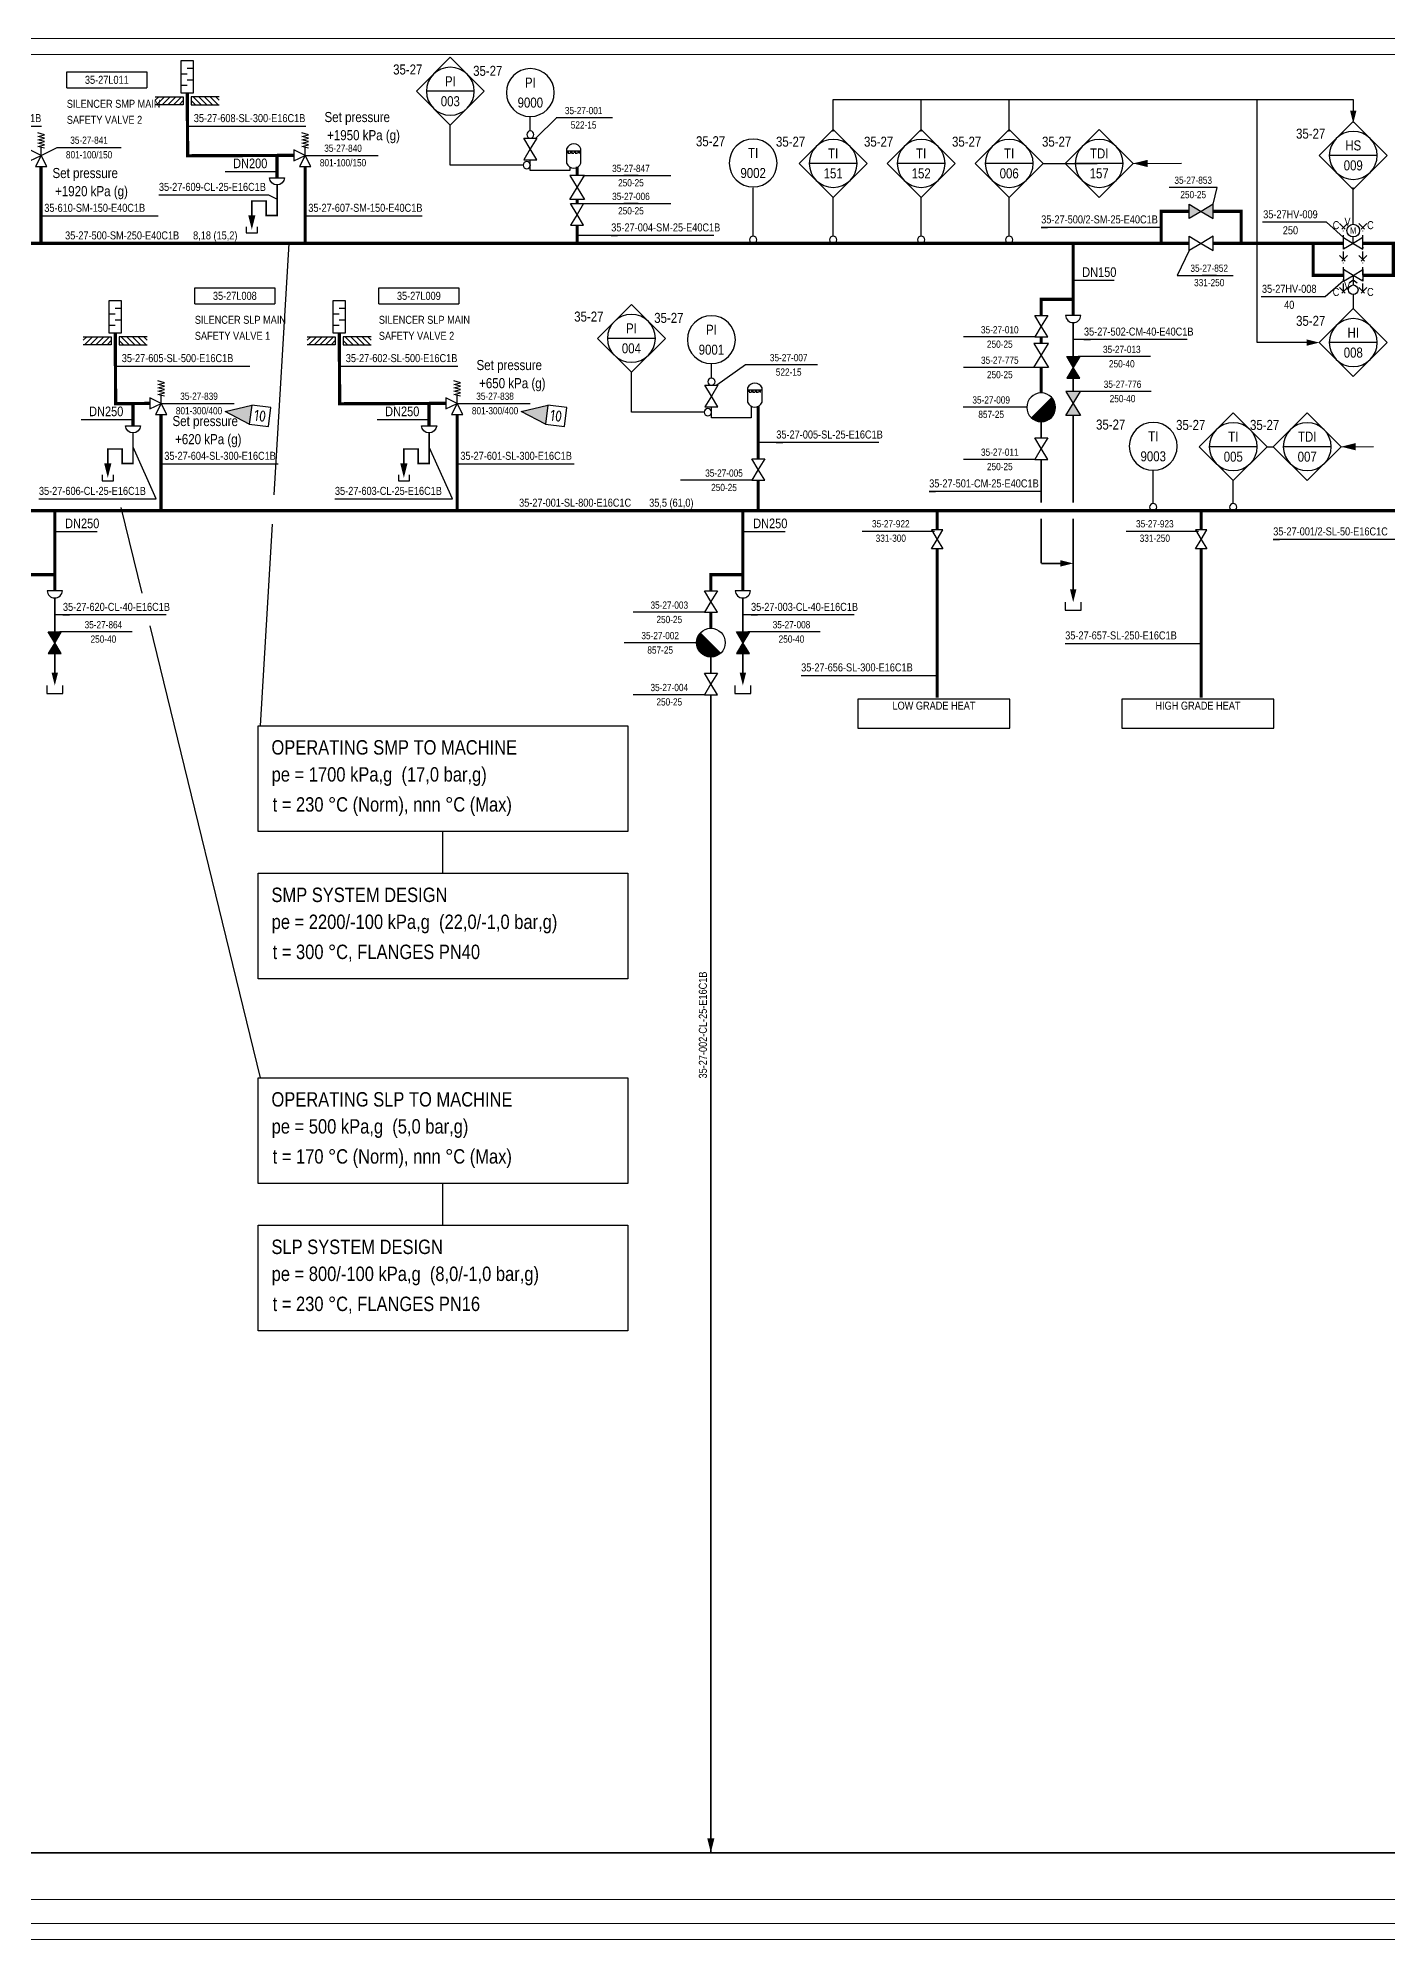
# Model space of a CAD drawing. Header units: millimetres. Extents: x -415 to 12957, y -5 to 599.
# Drawn here: x -126 to 296, y 0 to 594 of the extents above; entities that cross this region are included whole.
import ezdxf
from ezdxf.enums import TextEntityAlignment as Align

# ---------------------------------------------------------------- set-up
doc = ezdxf.new("R2010")
doc.units = ezdxf.units.MM
doc.header["$LTSCALE"] = 10
doc.header["$MEASUREMENT"] = 0
doc.linetypes.add('DASHDOT2', pattern=[0.5, 0.25, -0.125, 0, -0.125])
doc.linetypes.add('DASHEDX2', pattern=[1.5, 1, -0.5])
doc.layers.get('0').update_dxf_attribs({"linetype": 'CONTINUOUS'})
for name, color, linetype in [('KASIVENTTIILIT', 7, 'CONTINUOUS'), ('P-A-SHEET', 3, 'CONTINUOUS'), ('P-COND', 4, 'CONTINUOUS'), ('P-CVPOS', 7, 'CONTINUOUS'), ('P-DELIVERY_LIMIT', 1, 'DASHDOT2'), ('P-EQUIPMENT_POS', 7, 'CONTINUOUS'), ('P-EQUIPMENTS', 7, 'CONTINUOUS'), ('P-INSTRPOS_TEXTS', 7, 'CONTINUOUS'), ('P-INSTRU', 7, 'CONTINUOUS'), ('P-LINEPOS', 7, 'CONTINUOUS'), ('P-LOW_P_STEAM', 6, 'CONTINUOUS'), ('P-OTHER', 7, 'CONTINUOUS'), ('P-REVISIONS', 1, 'CONTINUOUS'), ('P-STEAM1', 6, 'CONTINUOUS'), ('P-SYMB', 7, 'CONTINUOUS'), ('P-TEXT', 7, 'CONTINUOUS'), ('P-VALVEPOS', 7, 'CONTINUOUS'), ('P-VENTS', 7, 'CONTINUOUS'), ('P-WATER', 3, 'CONTINUOUS'), ('VEDENEROTTIMET', 7, 'CONTINUOUS')]:
    doc.layers.add(name, color=color, linetype=linetype)
doc.styles.add('ARIAL', font='ARIALN.TTF')
doc.styles.add('ARIALN', font='ARIALN.TTF')
doc.styles.add('CTS_REV', font='isocp.shx')
doc.styles.add('MODESTD', font='ARIALN.TTF')
doc.styles.add('MODESTD085', font='ARIALN.TTF', dxfattribs={"width": 0.85})
doc.styles.add('ROMANS', font='ARIALN.TTF')
doc.styles.get("Standard").update_dxf_attribs({"font": 'ARIALN.TTF'})

# ---------------------------------------------------------------- blocks, each defined once
blk = doc.blocks.new('ARROW')
blk.add_solid([(-2.5, -1.25), (-2.5, 1.25), (2.5, 0)])
at = {"linetype": 'Continuous', "flags": 1}
blk.add_attdef('SYM_WIDTH', (0, 0), '', height=3, dxfattribs=at)
blk = doc.blocks.new('LPoist')
at = {"const_width": 3.75}
blk.add_lwpolyline([(1.33, 2.42, -1), (-1.33, 5.08, -5.843182)], format="xyb", dxfattribs=at)
blk.add_circle((0, 3.75), 3.75)
blk = doc.blocks.new('PPI_0103B')
at = {"color": 0, "linetype": 'ByBlock'}
blk.add_circle((0, 0), 1.25, dxfattribs=at)
blk = doc.blocks.new('PPI_1100A')
at = {"color": 0, "linetype": 'ByBlock'}
blk.add_line((0, 0), (2, 0), dxfattribs=at)
blk = doc.blocks.new('PPI_0900A')
at = {"color": 0, "linetype": 'ByBlock'}
blk.add_line((-2.5, 0), (2.5, 0), dxfattribs=at)
blk = doc.blocks.new('PPI_1207A')
at = {"color": 0, "linetype": 'ByBlock'}
for p, q in [((-8.5, 0), (0, 8.5)), ((0, 8.5), (8.5, 0)), ((0, -8.5), (-8.5, 0)), ((-6, 0), (6, 0)), ((8.5, 0), (0, -8.5))]:
    blk.add_line(p, q, dxfattribs=at)
blk.add_circle((0, 0), 6, dxfattribs=at)
blk = doc.blocks.new('PPI_1200A')
at = {"color": 0, "linetype": 'ByBlock'}
blk.add_circle((0, 0), 6, dxfattribs=at)
blk = doc.blocks.new('P7A1100')
at = {"color": 0, "linetype": 'ByBlock'}
for points in [[(-3, -1.8), (-3, 1.8), (0, 0)], [(3, -1.8), (3, 1.8), (0, 0)]]:
    blk.add_lwpolyline(points, close=True, dxfattribs=at)
blk = doc.blocks.new('P7A0127')
at = {"color": 0, "linetype": 'ByBlock'}
for p, q in [((-7.5, 20), (-7.5, 17.5)), ((7.5, 17.5), (7.5, 20)), ((7.5, 17.5), (-7.5, 17.5)), ((-7.5, 17.5), (-7.5, 5)), ((7.5, 5), (7.5, 17.5))]:
    blk.add_line(p, q, dxfattribs=at)
at = {"color": 0, "linetype": 'DASHEDX2', "ltscale": 0.25}
for points in [[(-7.5, 16.5), (7.5, 16.5)], [(-6, 15.5), (6, 15.5)]]:
    blk.add_lwpolyline(points, dxfattribs=at)
at = {"color": 0, "linetype": 'ByBlock'}
for centre, start, end in [((0, 16.9), 22.4569, 157.5431), ((0, 8.1), 202.4569, 337.5431)]:
    blk.add_arc(centre, 8.12, start, end, dxfattribs=at)
blk = doc.blocks.new('PRO66DD')
h = blk.add_hatch(color=0)
h.paths.add_polyline_path([(-3, 1.8), (-3, -1.8), (0, 0)])
h.paths.add_polyline_path([(3, -1.8), (3, 1.8), (0, 0)])
at = {"layer": 'P-VENTS', "color": 0, "linetype": 'Continuous'}
for points in [[(-3, -1.8), (-3, 1.8), (0, 0)], [(3, -1.8), (3, 1.8), (0, 0)]]:
    blk.add_lwpolyline(points, close=True, dxfattribs=at)
blk = doc.blocks.new('P7A1305')
at = {"color": 0, "linetype": 'ByBlock'}
blk.add_solid([(-4, -1), (-4, 1), (0, 0)], dxfattribs=at)
blk = doc.blocks.new('PPI_1000A')
at = {"color": 0, "linetype": 'ByBlock'}
blk.add_line((-1, 0), (1, 0), dxfattribs=at)
blk = doc.blocks.new('CVO65DF')
at = {"color": 0, "linetype": 'Continuous'}
blk.add_lwpolyline([(-2, 4, -1), (2, 4, -1), (-2, 4)], format="xyb", close=True, dxfattribs=at)
blk.add_lwpolyline([(0, 0), (0, 2)], dxfattribs=at)
at = {"layer": 'P-VENTS', "color": 0, "linetype": 'Continuous'}
for points in [[(-3, -1.8), (-3, 1.8), (0, 0)], [(3, -1.8), (3, 1.8), (0, 0)]]:
    blk.add_lwpolyline(points, close=True, dxfattribs=at)
at = {"color": 0, "linetype": 'Continuous', "style": 'ROMANS'}
blk.add_text('M', height=2, dxfattribs=at).set_placement((0, 4), align=Align.MIDDLE)
blk = doc.blocks.new('p7a1370')
at = {"color": 0, "linetype": 'ByBlock'}
for p, q in [((1.25, 1.25), (-1.25, -1.25)), ((-1.25, 1.25), (1.25, -1.25))]:
    blk.add_line(p, q, dxfattribs=at)
blk = doc.blocks.new('A$A7F2D')
at = {"layer": 'P-DELIVERY_LIMIT'}
blk.add_lwpolyline([(1.25, 1.25), (1.25, 11.25)], dxfattribs=at)
for p in [(1.25, 11.25), (1.25, 1.25)]:
    blk.add_blockref('p7a1370', p, dxfattribs=at)
blk = doc.blocks.new('PRE76F7')
h = blk.add_hatch(color=0)
h.dxf.hatch_style = 1
h.paths.add_polyline_path([(-3, -1.8), (-3, 1.8), (0, 0)])
h.paths.add_polyline_path([(3, -1.8), (3, 1.8), (0, 0)])
at = {"layer": 'P-VENTS', "color": 0, "linetype": 'Continuous'}
for points in [[(-3, -1.8), (-3, 1.8), (0, 0)], [(3, -1.8), (3, 1.8), (0, 0)]]:
    blk.add_lwpolyline(points, close=True, dxfattribs=at)
blk = doc.blocks.new('CVE6305')
at = {"color": 0, "linetype": 'Continuous'}
blk.add_lwpolyline([(-1.5, 4.5, -1), (1.5, 4.5, -1), (-1.5, 4.5)], format="xyb", close=True, dxfattribs=at)
for points in [[(-1.27, 2.39), (0, 1.5), (1.27, 2.39)], [(0, 0), (0, 3)]]:
    blk.add_lwpolyline(points, dxfattribs=at)
at = {"layer": 'P-VENTS', "color": 0, "linetype": 'Continuous'}
for points in [[(-3, -1.8), (-3, 1.8), (0, 0)], [(3, -1.8), (3, 1.8), (0, 0)]]:
    blk.add_lwpolyline(points, close=True, dxfattribs=at)
blk = doc.blocks.new('PI321O01')
for p, q in [((-0.15, 0.925), (0.15, 1)), ((0.15, 0.85), (-0.15, 0.925)), ((-0.15, 0.775), (0.15, 0.85)), ((-0.25, -0.5), (0, 0)), ((0.15, 0.7), (-0.15, 0.775)), ((-0.15, 0.625), (0.15, 0.7)), ((0.15, 0.55), (-0.15, 0.625)), ((-0.15, 0.475), (0.15, 0.55)), ((0.15, 0.4), (-0.15, 0.475)), ((-0.15, 0.325), (0.15, 0.4)), ((0, 0), (0, 0.362)), ((0, 0), (0.5, 0.25)), ((0.5, -0.25), (0, 0)), ((0, 0), (0.25, -0.5)), ((0.5, 0.25), (0.5, -0.25)), ((0.25, -0.5), (-0.25, -0.5))]:
    blk.add_line(p, q)
blk = doc.blocks.new('P7A1397')
at = {"color": 0, "linetype": 'ByBlock'}
for p, q in [((-2.7, 0), (-2.7, 2)), ((-0.9, 0), (-0.9, -2)), ((0.9, 0), (0.9, 2)), ((2.7, 0), (2.7, -2))]:
    blk.add_line(p, q, dxfattribs=at)
blk.add_lwpolyline([(5, -2), (5, 2), (-5, 2), (-5, -2)], close=True, dxfattribs=at)
blk = doc.blocks.new('P7A1393')
at = {"color": 0, "linetype": 'ByBlock'}
for p, q in [((-20, 2.5), (-2.5, 2.5)), ((-20, 0.3), (-17.8, 2.5)), ((-19.3, -2.5), (-14.3, 2.5)), ((-15.7, -2.5), (-10.7, 2.5)), ((-12.2, -2.5), (-7.2, 2.5)), ((-8.7, -2.5), (-3.7, 2.5)), ((-5.1, -2.5), (-2.5, 0.1)), ((-2.5, 2.5), (-2.5, -2.5)), ((20, 2.5), (2.5, 2.5)), ((2.5, 2.5), (2.5, -2.5)), ((5.1, -2.5), (2.5, 0.1)), ((8.7, -2.5), (3.7, 2.5)), ((12.2, -2.5), (7.2, 2.5)), ((15.7, -2.5), (10.7, 2.5)), ((19.3, -2.5), (14.3, 2.5)), ((20, 0.3), (17.8, 2.5)), ((-2.5, -2.5), (-20, -2.5)), ((2.5, -2.5), (20, -2.5))]:
    blk.add_line(p, q, dxfattribs=at)
blk = doc.blocks.new('PPI_1302A-25_0')
at = {"color": 0, "linetype": 'ByBlock'}
for p, q in [((0, -5), (0, 0)), ((0, 0), (25, 0)), ((25, 0), (25, -5)), ((0, -5), (25, -5))]:
    blk.add_line(p, q, dxfattribs=at)
blk = doc.blocks.new('PREB00E')
h = blk.add_hatch(color=0)
h.paths.add_polyline_path([(-3, 1.8), (-3, -1.8), (0, 0)])
h.paths.add_polyline_path([(3, -1.8), (3, 1.8), (0, 0)])
at = {"layer": 'P-VENTS', "color": 0, "linetype": 'Continuous'}
for points in [[(-3, -1.8), (-3, 1.8), (0, 0)], [(3, -1.8), (3, 1.8), (0, 0)]]:
    blk.add_lwpolyline(points, close=True, dxfattribs=at)
blk = doc.blocks.new('PPI_2100A')
at = {"color": 0, "linetype": 'ByBlock'}
blk.add_line((0, 0), (2, 0), dxfattribs=at)
blk = doc.blocks.new('P7A1369')
at = {"color": 0, "linetype": 'ByBlock'}
blk.add_lwpolyline([(8, -3), (0, 0), (8, 3)], dxfattribs=at)
blk.add_lwpolyline([(14, -3), (14, 3), (8, 3), (8, -3)], close=True, dxfattribs=at)
blk.add_solid([(8, 3), (8, -3), (0, 0)], dxfattribs=at)
at = {"color": 7, "linetype": 'Continuous', "style": 'CTS_REV'}
blk.add_attdef('A', text='', height=3.5, dxfattribs=at).set_placement((11, 0), align=Align.MIDDLE)

msp = doc.modelspace()

# ---------------------------------------------------------------- linework, layer by layer
at = {"layer": 'P-A-SHEET', "color": 7, "const_width": 0.35}
for points in [[(-410, 0), (12952.06, 0), (12952.06, 594), (-410, 594)], [(-405, 5), (12947.06, 5), (12947.06, 589), (-405, 589)]]:
    msp.add_lwpolyline(points, close=True, dxfattribs=at)
at = {"layer": 'P-COND', "linetype": 'Continuous'}
for points in [[(-51.27, 548.25, 0.5, 0.5, 0), (-51.27, 538.75, 0.5, 0.5, 0), (-54.65, 538.75, 0.5, 0.5, 0), (-54.65, 543.25, 0.5, 0.5, 0), (-59.15, 543.25, 0.5, 0.5, 0), (-59.15, 536.5, 0, 0, 0)], [(-96.27, 470.75, 0.5, 0.5, 0), (-96.27, 461.25, 0.5, 0.5, 0), (-99.65, 461.25, 0.5, 0.5, 0), (-99.65, 465.75, 0.5, 0.5, 0), (-104.15, 465.75, 0.5, 0.5, 0), (-104.15, 459, 0, 0, 0)], [(-3.77, 470.75, 0.5, 0.5, 0), (-3.77, 461.25, 0.5, 0.5, 0), (-7.15, 461.25, 0.5, 0.5, 0), (-7.15, 465.75, 0.5, 0.5, 0), (-11.65, 465.75, 0.5, 0.5, 0), (-11.65, 459, 0, 0, 0)]]:
    msp.add_lwpolyline(points, format="xyseb", dxfattribs=at)
at = {"layer": 'P-COND', "linetype": 'Continuous', "const_width": 0.5}
for points in [[(197.5, 505.26), (197.5, 494.63)], [(187.5, 469.26), (187.5, 474.26)], [(187.51, 462.51), (187.51, 448.97)], [(187.51, 443.97), (187.51, 430)], [(187.5, 430), (193.5, 430)], [(-120.72, 419.22), (-120.72, 408.6)], [(94.28, 419.22), (94.28, 408.6)], [(84.28, 400.72), (84.28, 395.72)], [(84.28, 388.97), (84.28, 27.09)]]:
    msp.add_lwpolyline(points, dxfattribs=at)
at = {"layer": 'P-COND', "const_width": 0.5}
for points in [[(197.5, 487.88), (197.5, 483.75)], [(197.5, 476.25), (197.5, 448.97)], [(197.5, 443.97), (197.5, 420.38)], [(-120.72, 401.85), (-120.72, 394.35)], [(94.28, 401.85), (94.28, 394.35)], [(-130.72, 27.08), (2740, 27.14), (2755, 27.14), (5492.84, 27.23), (5492.84, 295), (6065.89, 295), (6065.89, 213.23)]]:
    msp.add_lwpolyline(points, dxfattribs=at)
at = {"layer": 'P-CVPOS'}
msp.add_lwpolyline([(282, 531.8), (276.63, 536.6), (256.63, 536.6)], dxfattribs=at)
at = {"layer": 'P-INSTRU'}
for points in [[(122.5, 565), (122.5, 575)], [(122.5, 575), (285, 575), (285, 571)], [(150, 565), (150, 575)], [(177.5, 565), (177.5, 575)], [(270.91, 499), (255, 499), (255, 575)], [(2.87, 554.44), (2.87, 566.94)], [(188.11, 555), (205.01, 555)], [(97.5, 532.5), (97.5, 547.39)], [(285, 536), (285, 547.5)], [(122.5, 532.5), (122.5, 544.39)], [(150, 532.5), (150, 544.39)], [(177.5, 532.5), (177.5, 544.39)], [(258.12, 466.47), (260.01, 466.47)]]:
    msp.add_lwpolyline(points, dxfattribs=at)
at = {"layer": 'P-INSTRU', "linetype": 'Continuous'}
for points in [[(27.87, 565.13), (27.87, 569.63)], [(25.62, 554.44), (2.87, 554.44)], [(27.87, 552.76), (27.87, 556.13)], [(40.25, 552.76), (27.87, 552.76)], [(40.25, 553.93), (40.25, 552.76)], [(216.23, 555), (231.34, 555.06)], [(285.01, 514.02), (285.01, 509.61)], [(59.45, 477.23), (59.45, 489.72)], [(84.45, 487.91), (84.45, 492.41)], [(82.2, 477.23), (59.45, 477.23)], [(84.45, 475.54), (84.45, 478.91)], [(96.83, 475.54), (84.45, 475.54)], [(96.83, 479.22), (96.83, 475.54)], [(281.23, 466.47), (291.34, 466.53)], [(222.51, 448.72), (222.51, 459.09)], [(247.51, 448.72), (247.51, 455.86)]]:
    msp.add_lwpolyline(points, dxfattribs=at)
at = {"layer": 'P-LINEPOS'}
for points in [[(-88.18, 545.16), (-53.99, 545.16), (-51.27, 543.79)], [(225, 535), (187.5, 535)], [(233.09, 499.94), (197.5, 499.94)], [(-125.68, 450.16), (-88.99, 450.16), (-96.27, 466.29)], [(-33.18, 450.16), (3.51, 450.16), (-3.77, 466.29)], [(312.5, 452.5), (305, 437.5), (260, 437.5)]]:
    msp.add_lwpolyline(points, dxfattribs=at)
at = {"layer": 'P-LOW_P_STEAM', "const_width": 1}
for points in [[(155, 446.47), (155, 440.5)], [(237.5, 446.47), (237.5, 440.5)], [(155, 434.5), (155, 388)], [(237.5, 434.5), (237.5, 388)]]:
    msp.add_lwpolyline(points, dxfattribs=at)
at = {"layer": 'P-OTHER'}
for points in [[(-161.79, 566.66), (-124.82, 566.66)], [(-79.29, 566.66), (-42.32, 566.66)], [(-42.5, 557.5), (-19.72, 557.5)], [(-67.5, 552.5), (-51.27, 552.5)], [(-125, 538.62), (-88.41, 538.62)], [(-60.87, 535.2), (-60.87, 533.3), (-57.42, 533.3), (-57.42, 535.2)], [(-42.5, 538.62), (-5.91, 538.62)], [(85.22, 532.5), (42.5, 532.5)], [(197.81, 518.53), (210.31, 518.53)], [(282, 518.31), (276.25, 513.31), (256.25, 513.31)], [(-101.79, 491.66), (-59.82, 491.66)], [(-31.79, 491.66), (5.18, 491.66)], [(-87.5, 480), (-64.72, 480)], [(5, 480), (27.78, 480)], [(-112.5, 475), (-96.27, 475)], [(-20, 475), (-3.77, 475)], [(136.8, 467.78), (99.08, 467.78)], [(-105.87, 457.7), (-105.87, 455.8), (-102.42, 455.8), (-102.42, 457.7)], [(-87.5, 461.12), (-50.91, 461.12)], [(-13.37, 457.7), (-13.37, 455.8), (-9.92, 455.8), (-9.92, 457.7)], [(5, 461.12), (41.59, 461.12)], [(187.5, 452.5), (152.5, 452.5)], [(-120.72, 440), (-107.5, 440)], [(94.28, 440), (107.5, 440)], [(-85.94, 413.91), (-120.72, 413.91)], [(129.06, 413.91), (94.28, 413.91)], [(195.22, 404.94), (237.5, 404.94)], [(112.72, 394.94), (155, 394.94)]]:
    msp.add_lwpolyline(points, dxfattribs=at)
at = {"layer": 'P-OTHER', "linetype": 'Continuous'}
for points in [[(-52.15, 451.4), (-47.5, 530)], [(-93.45, 420.72), (-100, 447.5)], [(-56.42, 379.26), (-52.69, 442.3)], [(-56.42, 269.26), (-90.94, 410.45)], [(0.57, 333.18), (0.57, 346.27)], [(0.57, 223.18), (0.57, 236.27)]]:
    msp.add_lwpolyline(points, dxfattribs=at)
at = {"layer": 'P-OTHER'}
for points in [[(177.74, 387.56), (130.24, 387.56), (130.24, 378.56), (177.74, 378.56)], [(260.24, 387.56), (212.74, 387.56), (212.74, 378.56), (260.24, 378.56)]]:
    msp.add_lwpolyline(points, close=True, dxfattribs=at)
at = {"layer": 'P-OTHER', "linetype": 'Continuous'}
for points in [[(58.33, 346.27), (-57.19, 346.27), (-57.19, 379.26), (58.33, 379.26)], [(-57.19, 333.18), (58.33, 333.18), (58.33, 300.2), (-57.19, 300.2)], [(58.33, 236.27), (-57.19, 236.27), (-57.19, 269.26), (58.33, 269.26)], [(-57.19, 223.18), (58.33, 223.18), (58.33, 190.2), (-57.19, 190.2)]]:
    msp.add_lwpolyline(points, close=True, dxfattribs=at)
at = {"layer": 'P-STEAM1', "linetype": 'Continuous'}
for points in [[(-46, 557.51, 1, 1, 0), (-79.2, 557.38, 1, 1, 0), (-79.33, 577.09, 0, 0, 0)], [(187.5, 507.51, 1, 1, 0), (187.5, 512.51, 1, 1, 0), (197.5, 512.51, 0, 0, 0)], [(-91, 480.01, 1, 1, 0), (-101.7, 479.88, 1, 1, 0), (-101.83, 502.09, 0, 0, 0)], [(1.5, 480.01, 1, 1, 0), (-31.7, 479.88, 1, 1, 0), (-31.83, 502.09, 0, 0, 0)], [(-130.72, 421.47, 1, 1, 0), (-130.72, 426.47, 1, 1, 0), (-120.72, 426.47, 0, 0, 0)], [(84.28, 421.47, 1, 1, 0), (84.28, 426.47, 1, 1, 0), (94.28, 426.47, 0, 0, 0)]]:
    msp.add_lwpolyline(points, format="xyseb", dxfattribs=at)
at = {"layer": 'P-STEAM1', "linetype": 'Continuous', "const_width": 1}
for points in [[(288, 530), (392.5, 530), (392.5, 565), (1230.31, 565)], [(-125, 530), (-125, 554)], [(-51.28, 557.5), (-51.27, 550.5)], [(-42.5, 530), (-42.5, 554)], [(42.5, 553.93), (42.5, 552.5), (42.5, 552.5), (42.5, 552.5), (42.5, 552.5), (42.5, 551.25)], [(42.5, 543.75), (42.5, 542.44)], [(42.5, 530), (42.5, 535.69)], [(225, 530), (225, 540), (233.75, 540)], [(241.25, 540), (250, 540), (250, 530)], [(-342.5, 530), (233.75, 530)], [(197.5, 530), (197.5, 507.51)], [(241.25, 530), (282, 530)], [(187.5, 498.75), (187.5, 500.76)], [(187.5, 483.26), (187.5, 491.25)], [(-96.28, 480), (-96.27, 473)], [(-87.5, 446.48), (-87.5, 476.5)], [(-3.78, 480), (-3.77, 473)], [(5, 446.47), (5, 476.5)], [(99.08, 462.73), (99.08, 479.22)], [(99.08, 446.47), (99.08, 455.98)], [(318.75, 446.47), (-341.71, 446.48)], [(-120.72, 446.47), (-120.72, 421.47)], [(94.28, 446.47), (94.28, 421.47)], [(84.28, 409.72), (84.28, 414.72)]]:
    msp.add_lwpolyline(points, dxfattribs=at)
at = {"layer": 'P-STEAM1', "const_width": 1}
for points in [[(272.5, 530), (272.5, 520), (282, 520)], [(288, 520), (297.5, 520), (297.5, 530)]]:
    msp.add_lwpolyline(points, dxfattribs=at)
at = {"layer": 'P-VALVEPOS'}
for points in [[(36.03, 569.27), (29.56, 562.88)], [(53.53, 569.27), (35.93, 569.27)], [(-125, 557.5), (-120, 560), (-100, 560)], [(44.19, 551.19), (71.79, 551.19)], [(241.25, 542.25), (242.5, 547.5), (227.5, 547.5)], [(44.19, 542.44), (71.79, 542.44)], [(233.75, 527.75), (230, 520), (247.5, 520)], [(185.81, 500.76), (163.21, 500.76)], [(221.69, 494.63), (199.09, 494.63)], [(95.1, 492.05), (86.14, 485.66)], [(117.6, 492.05), (95, 492.05)], [(185.81, 491.25), (163.21, 491.25)], [(221.91, 483.75), (199.31, 483.75)], [(183.17, 478.83), (163.07, 478.83)], [(185.81, 462.51), (163.21, 462.51)], [(97.39, 455.98), (74.79, 455.98)], [(131.51, 440.12), (154.11, 440.12)], [(214.01, 440.12), (236.61, 440.12)], [(195, 417.88), (195, 415.38), (200, 415.38), (200, 417.88)], [(82.59, 414.72), (59.99, 414.72)], [(-96.53, 408.6), (-119.13, 408.6)], [(79.75, 405.19), (57.15, 405.19)], [(118.47, 408.6), (95.87, 408.6)], [(-123.22, 391.85), (-123.22, 389.35), (-118.22, 389.35), (-118.22, 391.85)], [(82.59, 388.97), (59.99, 388.97)], [(91.78, 391.85), (91.78, 389.35), (96.78, 389.35), (96.78, 391.85)]]:
    msp.add_lwpolyline(points, dxfattribs=at)
at = {"layer": 'P-WATER', "const_width": 0.35}
msp.add_lwpolyline([(-315, 12.5), (6789.82, 12.5)], dxfattribs=at)
at = {"layer": 'VEDENEROTTIMET'}
for points in [[(-53.65, 550.5), (-48.89, 550.5, -0.944067)], [(-98.65, 473), (-93.89, 473, -0.944067)], [(-6.15, 473), (-1.39, 473, -0.944067)]]:
    msp.add_lwpolyline(points, format="xyb", close=True, dxfattribs=at)
for points in [[(199.88, 507.51), (195.12, 507.51)], [(-118.34, 421.47), (-123.1, 421.47)], [(96.66, 421.47), (91.9, 421.47)]]:
    msp.add_lwpolyline(points, dxfattribs=at)
for centre in [(197.5, 507.64), (-120.72, 421.61), (94.28, 421.61)]:
    msp.add_arc(centre, 2.39, 183.29599, 356.70401, dxfattribs=at)

# ---------------------------------------------------------------- block references
at = {"layer": 'KASIVENTTIILIT', "xscale": -7, "yscale": 7, "zscale": 7}
for p in [(-125, 557.5), (-42.5, 557.5), (-87.5, 480), (5, 480)]:
    msp.add_blockref('PI321O01', p, dxfattribs=at)
at = {"layer": 'P-COND', "linetype": 'Continuous', "yscale": 0.900000000000091}
for p, xscale, zscale, rotation in [((-59.15, 536.5), -0.900000000000091, 0.9, 89.9999999999999), ((-104.15, 459), -0.900000000000091, 0.9, 89.9999999999999), ((-11.65, 459), -0.900000000000091, 0.9, 89.99999999999991), ((84.28, 29.34), 0.900000000000091, 0.900000000000091, 270)]:
    msp.add_blockref('ARROW', p, dxfattribs=dict(at, xscale=xscale, zscale=zscale, rotation=rotation))
at = {"layer": 'P-CVPOS', "color": 140, "xscale": -1}
for p in [(265.38, 536.6), (265, 513.31)]:
    msp.add_blockref('PPI_1000A', p, dxfattribs=at)
at = {"layer": 'P-DELIVERY_LIMIT'}
for p in [(280.75, 523.75), (286.75, 523.75), (280.75, 513.75), (286.75, 513.75)]:
    msp.add_blockref('A$A7F2D', p, dxfattribs=at)
at = {"layer": 'P-EQUIPMENT_POS', "color": 140}
for p in [(-116.96, 583.62), (-76.96, 516.12), (-19.46, 516.12)]:
    msp.add_blockref('PPI_1302A-25_0', p, dxfattribs=at)
at = {"layer": 'P-EQUIPMENTS', "xscale": 0.3002463749403548, "yscale": 0.3002463749403548, "zscale": 0.3002463749403548}
for p in [(41.44, 553.56), (98.01, 478.84)]:
    msp.add_blockref('P7A0127', p, dxfattribs=at)
at = {"layer": 'P-INSTRU', "color": 140}
for name, p, xscale, yscale, zscale in [('PPI_1207A', (2.87, 577.55), -1.2478, 1.2478, 1.2478), ('PPI_1200A', (27.87, 577.13), -1.2478, 1.2478, 1.2478), ('PPI_0103B', (27.87, 564.01), -0.899999999999636, 0.899999999999636, 0.899999999999636), ('PPI_1207A', (122.5, 555), -1.2478, 1.2478, 1.2478), ('PPI_1207A', (150, 555), -1.2478, 1.2478, 1.2478), ('PPI_1207A', (177.5, 555), -1.2478, 1.2478, 1.2478), ('PPI_1207A', (205.62, 555), -1.2478, 1.2478, 1.2478), ('PPI_1207A', (285, 557.5), -1.2478, 1.2478, 1.2478), ('PPI_1200A', (97.5, 555.12), -1.2478, 1.2478, 1.2478), ('PPI_0103B', (26.75, 554.44), -0.899999999999636, 0.899999999999636, 0.899999999999636), ('PPI_0103B', (97.5, 531.12), -0.899999999999636, 0.899999999999636, 0.899999999999636), ('PPI_0103B', (122.5, 531.12), -0.899999999999636, 0.899999999999636, 0.899999999999636), ('PPI_0103B', (150, 531.12), -0.899999999999636, 0.899999999999636, 0.899999999999636), ('PPI_0103B', (177.5, 531.12), -0.899999999999636, 0.899999999999636, 0.899999999999636), ('PPI_1207A', (59.45, 500.33), -1.2478, 1.2478, 1.2478), ('PPI_1200A', (84.45, 499.91), -1.2478, 1.2478, 1.2478), ('PPI_1207A', (285.01, 499), -1.2478, 1.2478, 1.2478), ('PPI_0103B', (84.45, 486.79), -0.899999999999636, 0.899999999999636, 0.899999999999636), ('PPI_0103B', (83.33, 477.23), -0.899999999999636, 0.899999999999636, 0.899999999999636), ('PPI_1207A', (247.51, 466.47), -1.2478, 1.2478, 1.2478), ('PPI_1207A', (270.62, 466.47), -1.2478, 1.2478, 1.2478), ('PPI_1200A', (222.51, 466.59), -1.2478, 1.2478, 1.2478), ('PPI_0103B', (222.51, 447.6), -0.899999999999636, 0.899999999999636, 0.899999999999636), ('PPI_0103B', (247.51, 447.6), -0.899999999999636, 0.899999999999636, 0.899999999999636)]:
    msp.add_blockref(name, p, dxfattribs=dict(at, xscale=xscale, yscale=yscale, zscale=zscale))
at = {"layer": 'P-LINEPOS', "color": 140}
for name, p in [('PPI_1100A', (-77.29, 566.66)), ('PPI_1100A', (-88.18, 545.16)), ('PPI_1100A', (-124, 538.62)), ('PPI_1100A', (-41.5, 538.62)), ('PPI_1100A', (-117.5, 530)), ('PPI_1100A', (53.16, 532.5)), ('PPI_1100A', (200.87, 499.94)), ('PPI_1100A', (-99.79, 491.66)), ('PPI_1100A', (-29.79, 491.66)), ('PPI_1100A', (104.73, 467.78)), ('PPI_1100A', (-86.5, 461.12)), ('PPI_1100A', (6, 461.12)), ('PPI_1100A', (152.5, 452.5)), ('PPI_1100A', (-125.68, 450.16)), ('PPI_1100A', (-33.18, 450.16)), ('PPI_1100A', (24.36, 446.48)), ('PPI_2100A', (260, 437.5)), ('PPI_1100A', (-118.16, 413.91)), ('PPI_1100A', (96.84, 413.91)), ('PPI_1100A', (195, 405)), ('PPI_1100A', (112.5, 395))]:
    msp.add_blockref(name, p, dxfattribs=at)
at = {"layer": 'P-LINEPOS', "color": 140, "xscale": -1, "rotation": 180}
msp.add_blockref('PPI_2100A', (187.5, 535), dxfattribs=at)
at = {"layer": 'P-LINEPOS', "color": 140, "rotation": 90}
msp.add_blockref('PPI_1100A', (84.28, 269.03), dxfattribs=at)
at = {"layer": 'P-REVISIONS', "rotation": 352.8749836510981}
for p in [(-67.5, 477.5), (25, 477.5)]:
    msp.add_blockref('P7A1369', p, dxfattribs=at).add_auto_attribs({'A': '10'})
at = {"layer": 'P-SYMB', "rotation": 270}
for name, p in [('P7A1397', (-79.33, 582.03)), ('P7A1305', (285, 567.5)), ('P7A1397', (-101.83, 507.03)), ('P7A1397', (-31.83, 507.03)), ('P7A1305', (197.5, 417.88)), ('P7A1305', (-120.72, 391.85)), ('P7A1305', (94.28, 391.85))]:
    msp.add_blockref(name, p, dxfattribs=at)
at = {"layer": 'P-SYMB'}
for name, p, xscale, yscale, zscale in [('P7A1393', (-79.32, 574.57), 0.5, 0.5, 0.5), ('P7A1393', (-101.82, 499.57), 0.5, 0.5, 0.5), ('P7A1393', (-31.82, 499.57), 0.5, 0.5, 0.5), ('LPoist', (187.5, 474.26), -1.199999999999818, 1.199999999999818, 1.199999999999818), ('LPoist', (84.28, 400.72), 1.200000000000728, 1.200000000000728, 1.200000000000728)]:
    msp.add_blockref(name, p, dxfattribs=dict(at, xscale=xscale, yscale=yscale, zscale=zscale))
at = {"layer": 'P-SYMB', "xscale": 0.9000000000000908, "yscale": 0.9000000000000908, "zscale": 0.9000000000000908, "rotation": 179.8381996737518}
for p in [(218.48, 554.99), (283.48, 466.46)]:
    msp.add_blockref('ARROW', p, dxfattribs=at)
at = {"layer": 'P-SYMB'}
for p in [(274.41, 499), (197.5, 430)]:
    msp.add_blockref('P7A1305', p, dxfattribs=at)
at = {"layer": 'P-VALVEPOS', "color": 140, "yscale": 0.9, "zscale": 0.9}
for p, xscale in [((44.53, 569.27), -0.9), ((-110, 560), 0.9), ((-30.65, 557.5), 0.9), ((59.31, 551.19), -0.9), ((235, 547.5), -0.9), ((59.31, 542.44), -0.9), ((240, 520), -0.9), ((174.56, 500.76), -0.9), ((212.69, 494.63), -0.9), ((108.6, 492.05), -0.9), ((174.56, 491.25), -0.9), ((212.91, 483.75), -0.9), ((-75.65, 480), 0.9), ((16.85, 480), 0.9), ((171.87, 478.83), -0.9), ((174.56, 462.51), -0.9), ((88.39, 455.98), -0.9), ((140.51, 440.12), 0.9), ((223.01, 440.12), 0.9), ((71.29, 414.72), -0.9), ((-105.53, 408.6), -0.9), ((68.45, 405.19), -0.9), ((109.47, 408.6), -0.9), ((71.29, 388.97), -0.9)]:
    msp.add_blockref('PPI_0900A', p, dxfattribs=dict(at, xscale=xscale))
at = {"layer": 'P-VENTS'}
for name, p, xscale, yscale, zscale, rotation in [('P7A1100', (27.87, 559.51), 1.125, 1.125, 1.125, 270), ('P7A1100', (42.5, 547.5), 1.25, 1.25, 1.25, 90), ('P7A1100', (42.5, 539.07), 1.125, 1.125, 1.125, 270), ('P7A1100', (187.5, 504.13), 1.125, 1.125, 1.125, 270), ('P7A1100', (187.5, 495), 1.25, 1.25, 1.25, 90), ('PRO66DD', (197.5, 491.26), 1.125000000000022, 1.125000000000022, 1.125000000000022, 270), ('P7A1100', (84.45, 482.29), 1.125, 1.125, 1.125, 270), ('PRE76F7', (197.5, 480), 1.25, 1.25, 1.25, 90), ('P7A1100', (187.51, 465.88), 1.125, 1.125, 1.125, 270), ('P7A1100', (99.08, 459.35), 1.125, 1.125, 1.125, 270), ('P7A1100', (84.28, 418.1), 1.125, 1.125, 1.125, 270), ('PRO66DD', (-120.72, 405.22), 1.125000000000022, 1.125000000000022, 1.125000000000022, 270), ('PRO66DD', (94.28, 405.22), 1.125000000000022, 1.125000000000022, 1.125000000000022, 270), ('P7A1100', (84.28, 392.35), 1.125, 1.125, 1.125, 270)]:
    msp.add_blockref(name, p, dxfattribs=dict(at, xscale=xscale, yscale=yscale, zscale=zscale, rotation=rotation))
at = {"layer": 'P-VENTS', "xscale": 1.25, "yscale": 1.25, "zscale": 1.25}
for name, p in [('PREB00E', (237.5, 540)), ('P7A1100', (237.5, 530))]:
    msp.add_blockref(name, p, dxfattribs=at)
at = {"layer": 'P-VENTS'}
msp.add_blockref('CVO65DF', (285, 530), dxfattribs=at)
for name, p, rotation in [('CVE6305', (285, 520), 180), ('P7A1100', (155, 437.5), 90), ('P7A1100', (237.5, 437.5), 90)]:
    msp.add_blockref(name, p, dxfattribs=dict(at, rotation=rotation))

# ---------------------------------------------------------------- texts
at = {"layer": 'P-CVPOS', "color": 140, "style": 'ARIAL'}
for s, p in [('35-27HV-009', (265.38, 539.1)), ('250', (265.38, 534.1)), ('35-27HV-008', (265, 515.81)), ('40', (265, 510.81))]:
    msp.add_text(s, height=2.5, dxfattribs=at).set_placement(p, align=Align.MIDDLE)
at = {"layer": 'P-DELIVERY_LIMIT', "linetype": 'Continuous', "style": 'ROMANS'}
for p in [(280.65, 534.46), (291.39, 534.46), (280.65, 513.57), (291.39, 513.57)]:
    msp.add_attdef('C', text='', height=2.5, rotation=359.88964, dxfattribs=at).set_placement(p, align=Align.RIGHT)
for p in [(282.25, 535.56), (282.15, 515.55)]:
    msp.add_attdef('V', p, '', height=2.5, rotation=359.88964, dxfattribs=at)
at = {"layer": 'P-EQUIPMENT_POS', "color": 140, "style": 'ARIAL'}
for s, p in [('35-27L011', (-104.46, 581.12)), ('35-27L008', (-64.46, 513.62)), ('35-27L009', (-6.96, 513.62))]:
    msp.add_text(s, height=2.5, dxfattribs=at).set_placement(p, align=Align.MIDDLE)
for s, p in [('SILENCER SMP MAIN ', (-116.96, 573.62)), ('SAFETY VALVE 2', (-116.96, 568.62)), ('SILENCER SLP MAIN ', (-76.96, 506.12)), ('SILENCER SLP MAIN ', (-19.46, 506.12)), ('SAFETY VALVE 1', (-76.96, 501.12)), ('SAFETY VALVE 2', (-19.46, 501.12))]:
    msp.add_text(s, height=2.5, dxfattribs=at).set_placement(p, align=Align.MIDDLE_LEFT)
at = {"layer": 'P-INSTRPOS_TEXTS', "style": 'ARIAL'}
for p in [(-5.86, 582.79), (19.14, 582.37), (276.27, 562.74), (88.77, 560.36), (113.77, 560.24), (141.27, 560.24), (168.77, 560.24), (196.89, 560.24), (50.72, 505.57), (75.72, 505.16), (276.28, 504.24), (213.78, 471.83), (238.78, 471.71), (261.89, 471.71)]:
    msp.add_text('35-27', height=3.119, dxfattribs=at).set_placement(p, align=Align.RIGHT)
for s, p in [('PI', (2.87, 580.67)), ('PI', (27.87, 580.25)), ('003', (2.87, 574.43)), ('9000', (27.87, 574.01)), ('TI', (97.5, 558.24)), ('TI', (122.5, 558.12)), ('TI', (150, 558.12)), ('TI', (177.5, 558.12)), ('TDI', (205.62, 558.12)), ('HS', (285, 560.62)), ('9002', (97.5, 552)), ('151', (122.5, 551.88)), ('152', (150, 551.88)), ('006', (177.5, 551.88)), ('157', (205.62, 551.88)), ('009', (285, 554.38)), ('PI', (59.45, 503.45)), ('PI', (84.45, 503.03)), ('HI', (285.01, 502.12)), ('004', (59.45, 497.21)), ('9001', (84.45, 496.8)), ('008', (285.01, 495.88)), ('TI', (222.51, 469.71)), ('TI', (247.51, 469.59)), ('TDI', (270.62, 469.59)), ('9003', (222.51, 463.47)), ('005', (247.51, 463.35)), ('007', (270.62, 463.35))]:
    msp.add_text(s, height=3.119, dxfattribs=at).set_placement(p, align=Align.MIDDLE)
at = {"layer": 'P-LINEPOS', "color": 140, "style": 'ARIAL'}
for s, p in [('35-27-611-SL-300-E16C1B', (-159.79, 569.16)), ('35-27-608-SL-300-E16C1B', (-77.29, 569.16)), ('35-27-609-CL-25-E16C1B', (-88.18, 547.66)), ('35-610-SM-150-E40C1B', (-124, 541.12)), ('35-27-607-SM-150-E40C1B', (-41.5, 541.12)), ('35-27-004-SM-25-E40C1B', (53.16, 535)), ('35-27-500/2-SM-25-E40C1B', (187.5, 537.5)), ('35-27-500/2-SM-25-E40C1B', (187.5, 537.5)), ('35-27-500/2-SM-25-E40C1B', (187.5, 537.5)), ('35-27-500/2-SM-25-E40C1B', (187.5, 537.5)), ('35-27-500/2-SM-25-E40C1B', (187.5, 537.5)), ('35-27-500/2-SM-25-E40C1B', (187.5, 537.5)), ('35-27-500/2-SM-25-E40C1B', (187.5, 537.5)), ('35-27-500/2-SM-25-E40C1B', (187.5, 537.5)), ('35-27-500/2-SM-25-E40C1B', (187.5, 537.5)), ('35-27-500/2-SM-25-E40C1B', (187.5, 537.5)), ('35-27-500/2-SM-25-E40C1B', (187.5, 537.5)), ('35-27-500/2-SM-25-E40C1B', (187.5, 537.5)), ('35-27-500-SM-250-E40C1B', (-117.5, 532.5)), ('8,18 (15,2)', (-77.5, 532.5)), ('35-27-502-CM-40-E40C1B', (200.87, 502.44)), ('35-27-605-SL-500-E16C1B', (-99.79, 494.16)), ('35-27-602-SL-500-E16C1B', (-29.79, 494.16)), ('35-27-005-SL-25-E16C1B', (104.73, 470.28)), ('35-27-604-SL-300-E16C1B', (-86.5, 463.62)), ('35-27-601-SL-300-E16C1B', (6, 463.62)), ('35-27-606-CL-25-E16C1B', (-125.68, 452.66)), ('35-27-603-CL-25-E16C1B', (-33.18, 452.66)), ('35-27-501-CM-25-E40C1B', (152.5, 455)), ('35-27-001-SL-800-E16C1C', (24.36, 448.98)), ('35,5 (61,0)', (65, 448.97)), ('35-27-001/2-SL-50-E16C1C', (260, 440)), ('35-27-620-CL-40-E16C1B', (-118.16, 416.41)), ('35-27-003-CL-40-E16C1B', (96.84, 416.41)), ('35-27-657-SL-250-E16C1B', (195, 407.5)), ('35-27-656-SL-300-E16C1B', (112.5, 397.5))]:
    msp.add_text(s, height=2.5, dxfattribs=at).set_placement(p, align=Align.MIDDLE_LEFT)
msp.add_text('35-27-002-CL-25-E16C1B', height=2.5, rotation=90, dxfattribs=at).set_placement((81.78, 269.03), align=Align.MIDDLE_LEFT)
at = {"layer": 'P-OTHER', "linetype": 'Continuous'}
for s, height, style, p in [('Set pressure', 3.15, 'MODESTD', (-36.44, 567.92)), ('+1950 kPa (g)', 3.15, 'MODESTD', (-35.64, 562.25)), ('Set pressure', 3.15, 'MODESTD', (-121.44, 550.42)), ('+1920 kPa (g)', 3.15, 'MODESTD', (-120.64, 544.75)), ('Set pressure', 3.15, 'MODESTD', (11.06, 490.42)), ('+650 kPa (g)', 3.15, 'MODESTD', (11.86, 484.75)), ('Set pressure', 3.15, 'MODESTD', (-83.94, 472.92)), ('+620 kPa (g)', 3.15, 'MODESTD', (-83.14, 467.25)), ('OPERATING SMP TO MACHINE', 4.5, 'MODESTD085', (-53.02, 370.26)), ('pe = 1700 kPa,g  (17,0 bar,g)', 4.5, 'MODESTD085', (-52.96, 361.82)), ('t = 230 °C (Norm), nnn °C (Max)', 4.5, 'MODESTD085', (-52.66, 352.43)), ('SMP SYSTEM DESIGN', 4.5, 'MODESTD085', (-53.02, 324.18)), ('pe = 2200/-100 kPa,g  (22,0/-1,0 bar,g)', 4.5, 'MODESTD085', (-52.96, 315.75)), ('t = 300 °C, FLANGES PN40', 4.5, 'MODESTD085', (-52.66, 306.36)), ('OPERATING SLP TO MACHINE', 4.5, 'MODESTD085', (-53.02, 260.26)), ('pe = 500 kPa,g  (5,0 bar,g)', 4.5, 'MODESTD085', (-52.96, 251.82)), ('t = 170 °C (Norm), nnn °C (Max)', 4.5, 'MODESTD085', (-52.66, 242.43)), ('SLP SYSTEM DESIGN', 4.5, 'MODESTD085', (-53.02, 214.18)), ('pe = 800/-100 kPa,g  (8,0/-1,0 bar,g)', 4.5, 'MODESTD085', (-52.96, 205.75)), ('t = 230 °C, FLANGES PN16', 4.5, 'MODESTD085', (-52.66, 196.36))]:
    msp.add_text(s, height=height, dxfattribs=dict(at, style=style)).set_placement(p)
at = {"layer": 'P-OTHER'}
for s, p in [('LOW GRADE HEAT', (153.99, 384.3)), ('HIGH GRADE HEAT', (236.49, 384.3))]:
    msp.add_text(s, height=2.5, dxfattribs=at).set_placement(p, align=Align.CENTER)
at = {"layer": 'P-TEXT', "style": 'ARIALN'}
for s, p in [('DN200', (-65, 555)), ('DN150', (200.31, 521.03)), ('DN250', (-110, 477.5)), ('DN250', (-17.5, 477.5)), ('DN250', (-117.5, 442.5)), ('DN250', (97.5, 442.5))]:
    msp.add_text(s, height=3, dxfattribs=at).set_placement(p, align=Align.MIDDLE_LEFT)
at = {"layer": 'P-VALVEPOS', "color": 140, "style": 'ARIAL'}
for s, p in [('35-27-001', (44.53, 571.52)), ('522-15', (44.53, 567.02)), ('801-100/150', (-110, 557.75)), ('35-27-841', (-110, 562.25)), ('35-27-840', (-30.65, 559.75)), ('801-100/150', (-30.65, 555.25)), ('35-27-847', (59.31, 553.44)), ('250-25', (59.31, 548.94)), ('35-27-853', (235, 549.75)), ('35-27-006', (59.31, 544.69)), ('250-25', (59.31, 540.19)), ('250-25', (235, 545.25)), ('35-27-852', (240, 522.25)), ('331-250', (240, 517.75)), ('35-27-010', (174.56, 503.01)), ('250-25', (174.56, 498.51)), ('35-27-007', (108.6, 494.3)), ('35-27-775', (174.56, 493.5)), ('35-27-013', (212.69, 496.88)), ('250-40', (212.69, 492.38)), ('522-15', (108.6, 489.8)), ('250-25', (174.56, 489)), ('35-27-839', (-75.65, 482.25)), ('35-27-838', (16.85, 482.25)), ('35-27-009', (171.87, 481.08)), ('35-27-776', (212.91, 486)), ('250-40', (212.91, 481.5)), ('801-300/400', (-75.65, 477.75)), ('801-300/400', (16.85, 477.75)), ('857-25', (171.87, 476.58)), ('35-27-011', (174.56, 464.76)), ('35-27-005', (88.39, 458.23)), ('250-25', (174.56, 460.26)), ('250-25', (88.39, 453.73)), ('35-27-922', (140.51, 442.38)), ('35-27-923', (223.01, 442.38)), ('331-300', (140.51, 437.88)), ('331-250', (223.01, 437.88)), ('35-27-003', (71.29, 416.97)), ('35-27-864', (-105.53, 410.85)), ('250-25', (71.29, 412.47)), ('35-27-008', (109.47, 410.85)), ('250-40', (-105.53, 406.35)), ('35-27-002', (68.45, 407.44)), ('250-40', (109.47, 406.35)), ('857-25', (68.45, 402.94)), ('35-27-004', (71.29, 391.22)), ('250-25', (71.29, 386.72))]:
    msp.add_text(s, height=2.25, dxfattribs=at).set_placement(p, align=Align.MIDDLE)

doc.saveas('drawing.dxf')
